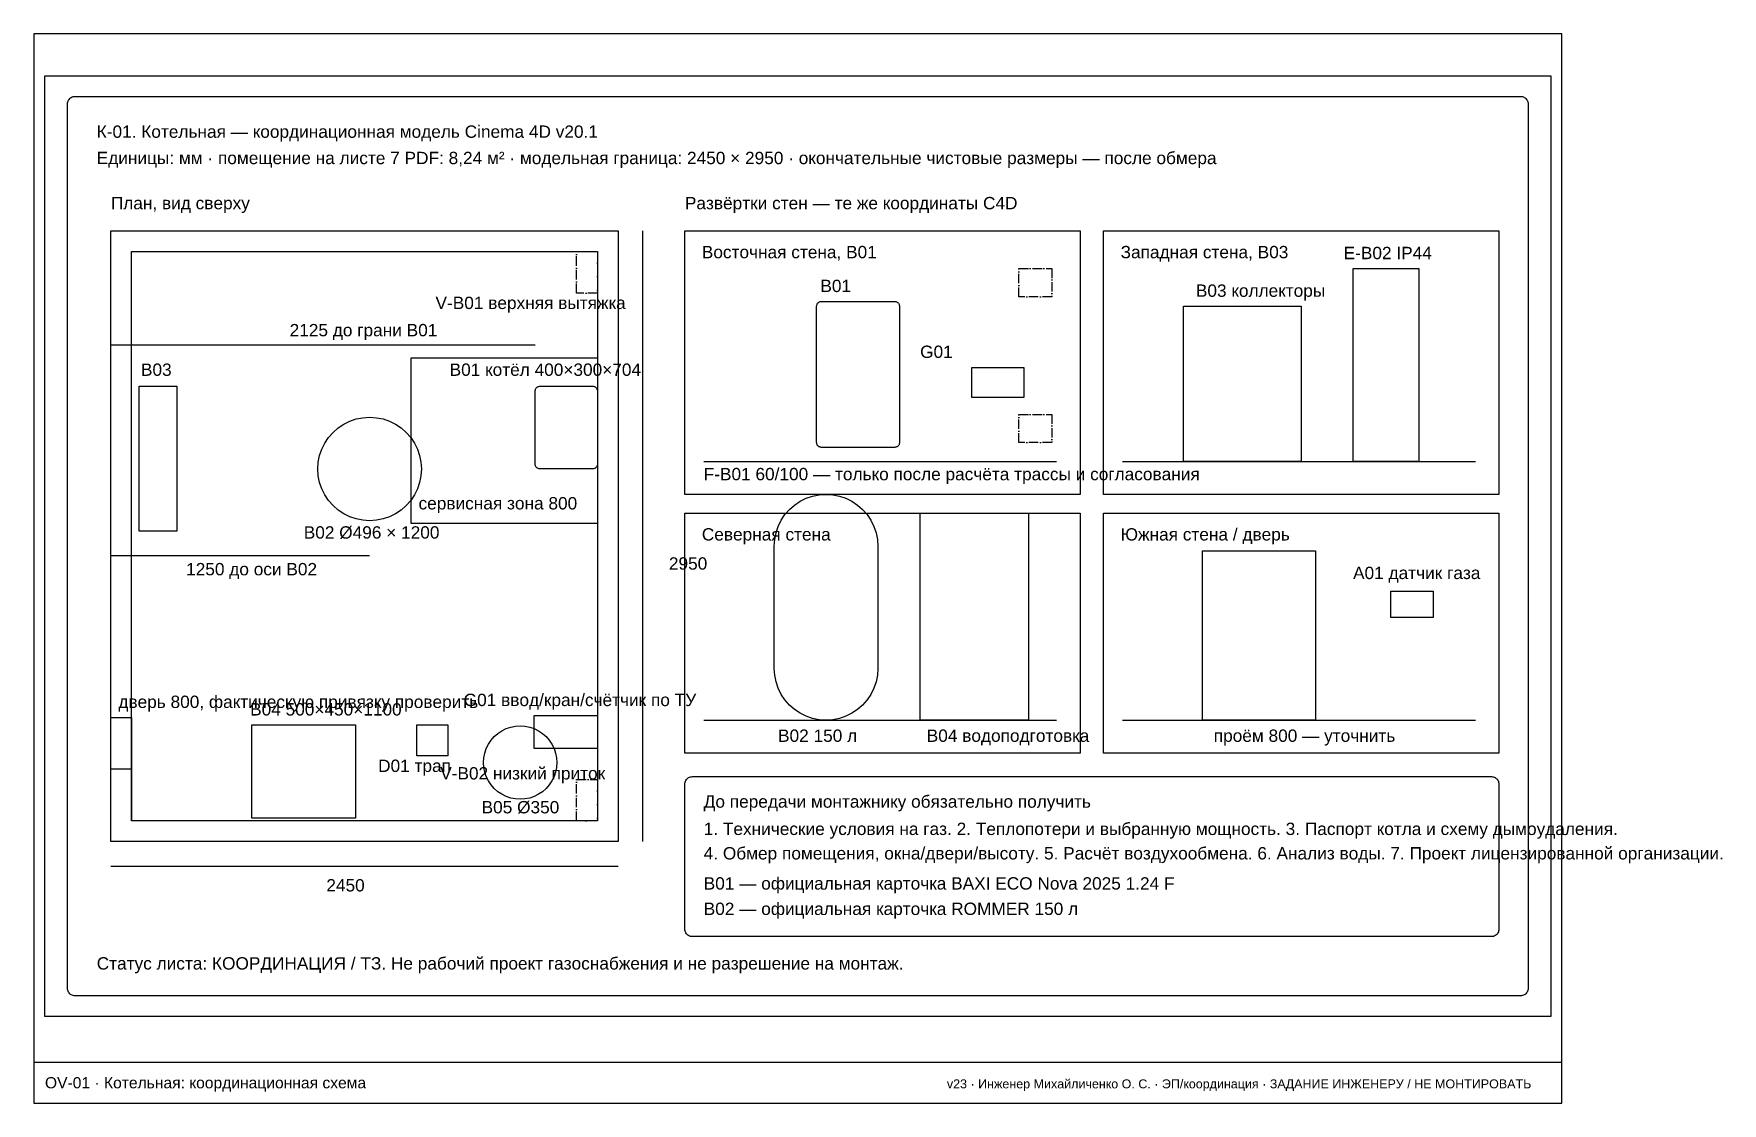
# Paper-space layout 'OV-01' of a CAD drawing. Header units: millimetres. Extents: x 5 to 458, y 5 to 292.
import ezdxf

# ---------------------------------------------------------------- set-up
doc = ezdxf.new("R2010")
doc.units = ezdxf.units.MM
doc.linetypes.add('DASHDOT', pattern=[3.556, 2.54, -0.508, 0, -0.508])
for name, color, linetype in [('A-DIMS', 1, 'Continuous'), ('A-FRAME', 7, 'Continuous'), ('A-NOTES', 30, 'Continuous'), ('A-OBJECT', 8, 'Continuous'), ('A-TEXT', 7, 'Continuous'), ('A-WALL', 7, 'Continuous'), ('OV-AIR', 4, 'DASHDOT')]:
    doc.layers.add(name, color=color, linetype=linetype)
doc.styles.add('ARIAL', font='arial.ttf')

psp = doc.layouts.new('OV-01')

# ---------------------------------------------------------------- linework, layer by layer
at = {"layer": 'A-DIMS'}
for points in [[(168.34, 239.09), (168.34, 75.22)], [(25.68, 208.53), (139.55, 208.53)], [(25.68, 151.97), (95.11, 151.97)], [(25.68, 68.65), (161.77, 68.65)]]:
    psp.add_lwpolyline(points, dxfattribs=at)
at = {"layer": 'A-FRAME'}
psp.add_line((5, 16), (415, 16), dxfattribs=at)
psp.add_lwpolyline([(5, 5), (415, 5), (415, 292), (5, 292)], close=True, dxfattribs=at)
at = {"layer": 'A-NOTES'}
psp.add_lwpolyline([(181.72, 92.64), (396.09, 92.64), (396.36, 92.62), (396.62, 92.57), (396.87, 92.48), (397.1, 92.37), (397.32, 92.22), (397.52, 92.05), (397.7, 91.85), (397.84, 91.63), (397.96, 91.39), (398.04, 91.14), (398.1, 90.88), (398.11, 90.62), (398.11, 51.73), (398.1, 51.47), (398.04, 51.21), (397.96, 50.96), (397.84, 50.72), (397.7, 50.5), (397.52, 50.3), (397.32, 50.13), (397.1, 49.98), (396.87, 49.87), (396.62, 49.78), (396.36, 49.73), (396.09, 49.71), (181.72, 49.71), (181.46, 49.73), (181.2, 49.78), (180.95, 49.87), (180.71, 49.98), (180.49, 50.13), (180.29, 50.3), (180.12, 50.5), (179.97, 50.72), (179.85, 50.96), (179.77, 51.21), (179.72, 51.47), (179.7, 51.73), (179.7, 90.62), (179.72, 90.88), (179.77, 91.14), (179.85, 91.39), (179.97, 91.63), (180.12, 91.85), (180.29, 92.05), (180.49, 92.22), (180.71, 92.37), (180.95, 92.48), (181.2, 92.57), (181.46, 92.62), (181.72, 92.64), (181.72, 92.64)], close=True, dxfattribs=at)
at = {"layer": 'A-OBJECT'}
for points in [[(8, 280.75), (412, 280.75), (412, 28.25), (8, 28.25), (8, 280.75)], [(16.08, 275.19), (403.92, 275.19), (404.18, 275.18), (404.44, 275.13), (404.69, 275.04), (404.93, 274.92), (405.15, 274.78), (405.35, 274.6), (405.52, 274.4), (405.67, 274.19), (405.79, 273.95), (405.87, 273.7), (405.92, 273.44), (405.94, 273.18), (405.94, 35.83), (405.92, 35.56), (405.87, 35.3), (405.79, 35.05), (405.67, 34.81), (405.52, 34.6), (405.35, 34.4), (405.15, 34.22), (404.93, 34.08), (404.69, 33.96), (404.44, 33.87), (404.18, 33.82), (403.92, 33.8), (16.08, 33.8), (15.82, 33.82), (15.56, 33.87), (15.31, 33.96), (15.07, 34.08), (14.85, 34.22), (14.65, 34.4), (14.48, 34.6), (14.33, 34.81), (14.21, 35.05), (14.13, 35.3), (14.08, 35.56), (14.06, 35.83), (14.06, 273.18), (14.08, 273.44), (14.13, 273.7), (14.21, 273.95), (14.33, 274.19), (14.48, 274.4), (14.65, 274.6), (14.85, 274.78), (15.07, 274.92), (15.31, 275.04), (15.56, 275.13), (15.82, 275.18), (16.08, 275.19), (16.08, 275.19)], [(25.68, 239.09), (161.77, 239.09), (161.77, 75.22), (25.68, 75.22), (25.68, 239.09)], [(179.7, 239.09), (285.75, 239.09), (285.75, 168.39), (179.7, 168.39), (179.7, 239.09)], [(292.06, 239.09), (398.11, 239.09), (398.11, 168.39), (292.06, 168.39), (292.06, 239.09)], [(31.23, 233.53), (156.22, 233.53), (156.22, 80.77), (31.23, 80.77), (31.23, 233.53)], [(358.98, 228.99), (376.65, 228.99), (376.65, 177.22), (358.98, 177.22), (358.98, 228.99)], [(216.31, 220.15), (236.01, 220.15), (236.17, 220.14), (236.33, 220.11), (236.49, 220.05), (236.64, 219.98), (236.78, 219.89), (236.9, 219.78), (237.01, 219.66), (237.1, 219.52), (237.17, 219.37), (237.23, 219.21), (237.26, 219.05), (237.27, 218.89), (237.27, 182.28), (237.26, 182.11), (237.23, 181.95), (237.17, 181.79), (237.1, 181.64), (237.01, 181.51), (236.9, 181.38), (236.78, 181.27), (236.64, 181.18), (236.49, 181.11), (236.33, 181.06), (236.17, 181.02), (236.01, 181.01), (216.31, 181.01), (216.15, 181.02), (215.99, 181.06), (215.83, 181.11), (215.68, 181.18), (215.54, 181.27), (215.42, 181.38), (215.31, 181.51), (215.22, 181.64), (215.15, 181.79), (215.09, 181.95), (215.06, 182.11), (215.05, 182.28), (215.05, 218.89), (215.06, 219.05), (215.09, 219.21), (215.15, 219.37), (215.22, 219.52), (215.31, 219.66), (215.42, 219.78), (215.54, 219.89), (215.68, 219.98), (215.83, 220.05), (215.99, 220.11), (216.15, 220.14), (216.31, 220.15), (216.31, 220.15)], [(313.52, 218.89), (345.09, 218.89), (345.09, 177.22), (313.52, 177.22), (313.52, 218.89)], [(106.22, 205), (156.22, 205), (156.22, 160.56), (106.22, 160.56), (106.22, 205)], [(256.71, 202.47), (270.6, 202.47), (270.6, 194.4), (256.71, 194.4), (256.71, 202.47)], [(33.25, 197.43), (43.35, 197.43), (43.35, 158.54), (33.25, 158.54), (33.25, 197.43)], [(140.81, 197.43), (154.96, 197.43), (155.12, 197.41), (155.28, 197.38), (155.44, 197.33), (155.59, 197.26), (155.72, 197.16), (155.85, 197.06), (155.96, 196.93), (156.05, 196.79), (156.12, 196.65), (156.17, 196.49), (156.21, 196.33), (156.22, 196.16), (156.22, 176.47), (156.21, 176.3), (156.17, 176.14), (156.12, 175.98), (156.05, 175.84), (155.96, 175.7), (155.85, 175.57), (155.72, 175.47), (155.59, 175.37), (155.44, 175.3), (155.28, 175.25), (155.12, 175.22), (154.96, 175.21), (140.81, 175.21), (140.65, 175.22), (140.49, 175.25), (140.33, 175.3), (140.18, 175.37), (140.05, 175.47), (139.92, 175.57), (139.81, 175.7), (139.72, 175.84), (139.65, 175.98), (139.6, 176.14), (139.56, 176.3), (139.55, 176.47), (139.55, 196.16), (139.56, 196.33), (139.6, 196.49), (139.65, 196.65), (139.72, 196.79), (139.81, 196.93), (139.92, 197.06), (140.05, 197.16), (140.18, 197.26), (140.33, 197.33), (140.49, 197.38), (140.65, 197.41), (140.81, 197.43), (140.81, 197.43)], [(109, 175.21), (108.88, 173.39), (108.53, 171.61), (107.94, 169.89), (107.14, 168.26), (106.13, 166.75), (104.93, 165.39), (103.57, 164.19), (102.06, 163.18), (100.43, 162.37), (98.71, 161.79), (96.93, 161.44), (95.11, 161.32), (93.3, 161.44), (91.52, 161.79), (89.8, 162.37), (88.17, 163.18), (86.66, 164.19), (85.29, 165.39), (84.09, 166.75), (83.09, 168.26), (82.28, 169.89), (81.7, 171.61), (81.34, 173.39), (81.22, 175.21), (81.34, 177.02), (81.7, 178.8), (82.28, 180.52), (83.09, 182.15), (84.09, 183.66), (85.29, 185.02), (86.66, 186.22), (88.17, 187.23), (89.8, 188.04), (91.52, 188.62), (93.3, 188.97), (95.11, 189.09), (96.93, 188.97), (98.71, 188.62), (100.43, 188.04), (102.06, 187.23), (103.57, 186.22), (104.93, 185.02), (106.13, 183.66), (107.14, 182.15), (107.94, 180.52), (108.53, 178.8), (108.88, 177.02), (109, 175.21), (109, 175.21)], [(217.57, 168.39), (217.57, 168.39), (219.39, 168.27), (221.17, 167.91), (222.89, 167.33), (224.52, 166.53), (226.03, 165.52), (227.39, 164.32), (228.59, 162.95), (229.6, 161.44), (230.41, 159.81), (230.99, 158.09), (231.34, 156.31), (231.46, 154.5), (231.46, 121.67), (231.34, 119.86), (230.99, 118.08), (230.41, 116.36), (229.6, 114.73), (228.59, 113.22), (227.39, 111.86), (226.03, 110.66), (224.52, 109.65), (222.89, 108.84), (221.17, 108.26), (219.39, 107.91), (217.57, 107.79), (217.57, 107.79), (215.76, 107.91), (213.98, 108.26), (212.26, 108.84), (210.63, 109.65), (209.12, 110.66), (207.76, 111.86), (206.56, 113.22), (205.55, 114.73), (204.74, 116.36), (204.16, 118.08), (203.81, 119.86), (203.69, 121.67), (203.69, 154.5), (203.81, 156.31), (204.16, 158.09), (204.74, 159.81), (205.55, 161.44), (206.56, 162.95), (207.76, 164.32), (209.12, 165.52), (210.63, 166.53), (212.26, 167.33), (213.98, 167.91), (215.76, 168.27), (217.57, 168.39), (217.57, 168.39)], [(179.7, 163.34), (285.75, 163.34), (285.75, 98.95), (179.7, 98.95), (179.7, 163.34)], [(242.82, 163.34), (271.86, 163.34), (271.86, 107.79), (242.82, 107.79), (242.82, 163.34)], [(292.06, 163.34), (398.11, 163.34), (398.11, 98.95), (292.06, 98.95), (292.06, 163.34)], [(318.57, 153.24), (348.88, 153.24), (348.88, 107.79), (318.57, 107.79), (318.57, 153.24)], [(369.07, 142.38), (380.44, 142.38), (380.44, 135.31), (369.07, 135.31), (369.07, 142.38)], [(139.3, 109.05), (156.22, 109.05), (156.22, 100.21), (139.3, 100.21), (139.3, 109.05)], [(63.55, 106.53), (91.33, 106.53), (91.33, 81.53), (63.55, 81.53), (63.55, 106.53)], [(107.74, 106.53), (116.07, 106.53), (116.07, 98.19), (107.74, 98.19), (107.74, 106.53)], [(145.36, 96.42), (145.28, 95.14), (145.02, 93.88), (144.61, 92.66), (144.04, 91.5), (143.33, 90.43), (142.48, 89.46), (141.51, 88.61), (140.44, 87.9), (139.28, 87.33), (138.06, 86.91), (136.8, 86.66), (135.51, 86.58), (134.23, 86.66), (132.96, 86.91), (131.74, 87.33), (130.59, 87.9), (129.52, 88.61), (128.55, 89.46), (127.7, 90.43), (126.98, 91.5), (126.41, 92.66), (126, 93.88), (125.75, 95.14), (125.67, 96.42), (125.75, 97.71), (126, 98.97), (126.41, 100.19), (126.98, 101.35), (127.7, 102.42), (128.55, 103.39), (129.52, 104.24), (130.59, 104.95), (131.74, 105.52), (132.96, 105.94), (134.23, 106.19), (135.51, 106.27), (136.8, 106.19), (138.06, 105.94), (139.28, 105.52), (140.44, 104.95), (141.51, 104.24), (142.48, 103.39), (143.33, 102.42), (144.04, 101.35), (144.61, 100.19), (145.02, 98.97), (145.28, 97.71), (145.36, 96.42), (145.36, 96.42)]]:
    psp.add_lwpolyline(points, close=True, dxfattribs=at)
at = {"layer": 'A-WALL'}
for points in [[(184.75, 177.22), (279.44, 177.22)], [(297.11, 177.22), (391.8, 177.22)], [(25.68, 108.55), (31.23, 108.55)], [(31.23, 108.55), (31.23, 80.77)], [(184.75, 107.79), (279.44, 107.79)], [(297.11, 107.79), (391.8, 107.79)], [(31.23, 94.66), (25.68, 94.66)]]:
    psp.add_lwpolyline(points, dxfattribs=at)
at = {"layer": 'OV-AIR'}
for points in [[(150.66, 233.53), (156.22, 233.53), (156.22, 222.42), (150.66, 222.42), (150.66, 233.53)], [(269.34, 228.99), (278.18, 228.99), (278.18, 221.41), (269.34, 221.41), (269.34, 228.99)], [(269.34, 189.85), (278.18, 189.85), (278.18, 182.28), (269.34, 182.28), (269.34, 189.85)], [(150.66, 91.88), (156.22, 91.88), (156.22, 80.77), (150.66, 80.77), (150.66, 91.88)]]:
    psp.add_lwpolyline(points, close=True, dxfattribs=at)

# ---------------------------------------------------------------- texts
at = {"layer": 'A-DIMS', "style": 'ARIAL'}
psp.add_text('v23 · Инженер Михайличенко О. С. · ЭП/координация · ЗАДАНИЕ ИНЖЕНЕРУ / НЕ МОНТИРОВАТЬ', height=2.4, dxfattribs=at).set_placement((250, 9))
at = {"layer": 'A-TEXT', "style": 'ARIAL'}
for s, height, p in [('К-01. Котельная — координационная модель Cinema 4D v20.1', 3.3128, (21.89, 264.08)), ('Единицы: мм · помещение на листе 7 PDF: 8,24 м² · модельная граница: 2450 × 2950 · окончательные чистовые размеры — после обмера', 3.3128, (21.89, 257.01)), ('План, вид сверху', 3.3128, (25.68, 244.9)), ('Развёртки стен — те же координаты C4D', 3.3128, (179.7, 244.9)), ('Восточная стена, B01', 3.3128, (184.25, 231.76)), ('Западная стена, B03', 3.3128, (296.61, 231.76)), ('E-B02 IP44', 3.313, (356.45, 231.51)), ('B01', 3.313, (216.06, 222.68)), ('B03 коллекторы', 3.3128, (316.81, 221.41)), ('V-B01 верхняя вытяжка', 3.3128, (112.79, 218.13)), ('2125 до грани B01', 3.3128, (73.65, 210.81)), ('G01', 3.313, (242.82, 205)), ('B03', 3.313, (33.76, 200.2)), ('B01 котёл 400×300×704', 3.3128, (116.58, 200.2)), ('F-B01 60/100 — только после расчёта трассы и согласования', 3.3128, (184.75, 172.18)), ('сервисная зона 800', 3.3128, (108.24, 164.35)), ('B02 Ø496 × 1200', 3.3128, (77.44, 156.52)), ('Северная стена', 3.3128, (184.25, 156.01)), ('Южная стена / дверь', 3.3128, (296.61, 156.01)), ('1250 до оси B02', 3.3128, (45.88, 146.67)), ('2950', 3.313, (175.41, 148.19)), ('A01 датчик газа', 3.3128, (358.98, 145.66)), ('дверь 800, фактическую привязку проверить', 3.3128, (27.7, 111.07)), ('G01 ввод/кран/счётчик по ТУ', 3.3128, (120.36, 111.58)), ('B04 500×450×1100', 3.3128, (63.05, 109.05)), ('B02 150 л', 3.313, (204.7, 101.98)), ('B04 водоподготовка', 3.3128, (244.59, 101.98)), ('проём 800 — уточнить', 3.3128, (321.61, 101.98)), ('D01 трап', 3.313, (97.39, 93.9)), ('V-B02 низкий приток', 3.3128, (114.05, 91.88)), ('B05 Ø350', 3.313, (125.16, 82.79)), ('До передачи монтажнику обязательно получить', 3.3128, (184.75, 84.31)), ('1. Технические условия на газ. 2. Теплопотери и выбранную мощность. 3. Паспорт котла и схему дымоудаления.', 3.3128, (184.75, 76.98)), ('4. Обмер помещения, окна/двери/высоту. 5. Расчёт воздухообмена. 6. Анализ воды. 7. Проект лицензированной организации.', 3.3128, (184.75, 70.42)), ('2450', 3.313, (83.5, 61.83)), ('B01 — официальная карточка BAXI ECO Nova 2025 1.24 F', 3.3128, (184.75, 62.34)), ('B02 — официальная карточка ROMMER 150 л', 3.3128, (184.75, 55.52)), ('Статус листа: КООРДИНАЦИЯ / ТЗ. Не рабочий проект газоснабжения и не разрешение на монтаж.', 3.3128, (21.89, 40.88)), ('OV-01 · Котельная: координационная схема', 3, (8, 9))]:
    psp.add_text(s, height=height, dxfattribs=at).set_placement(p)

doc.saveas('drawing.dxf')
